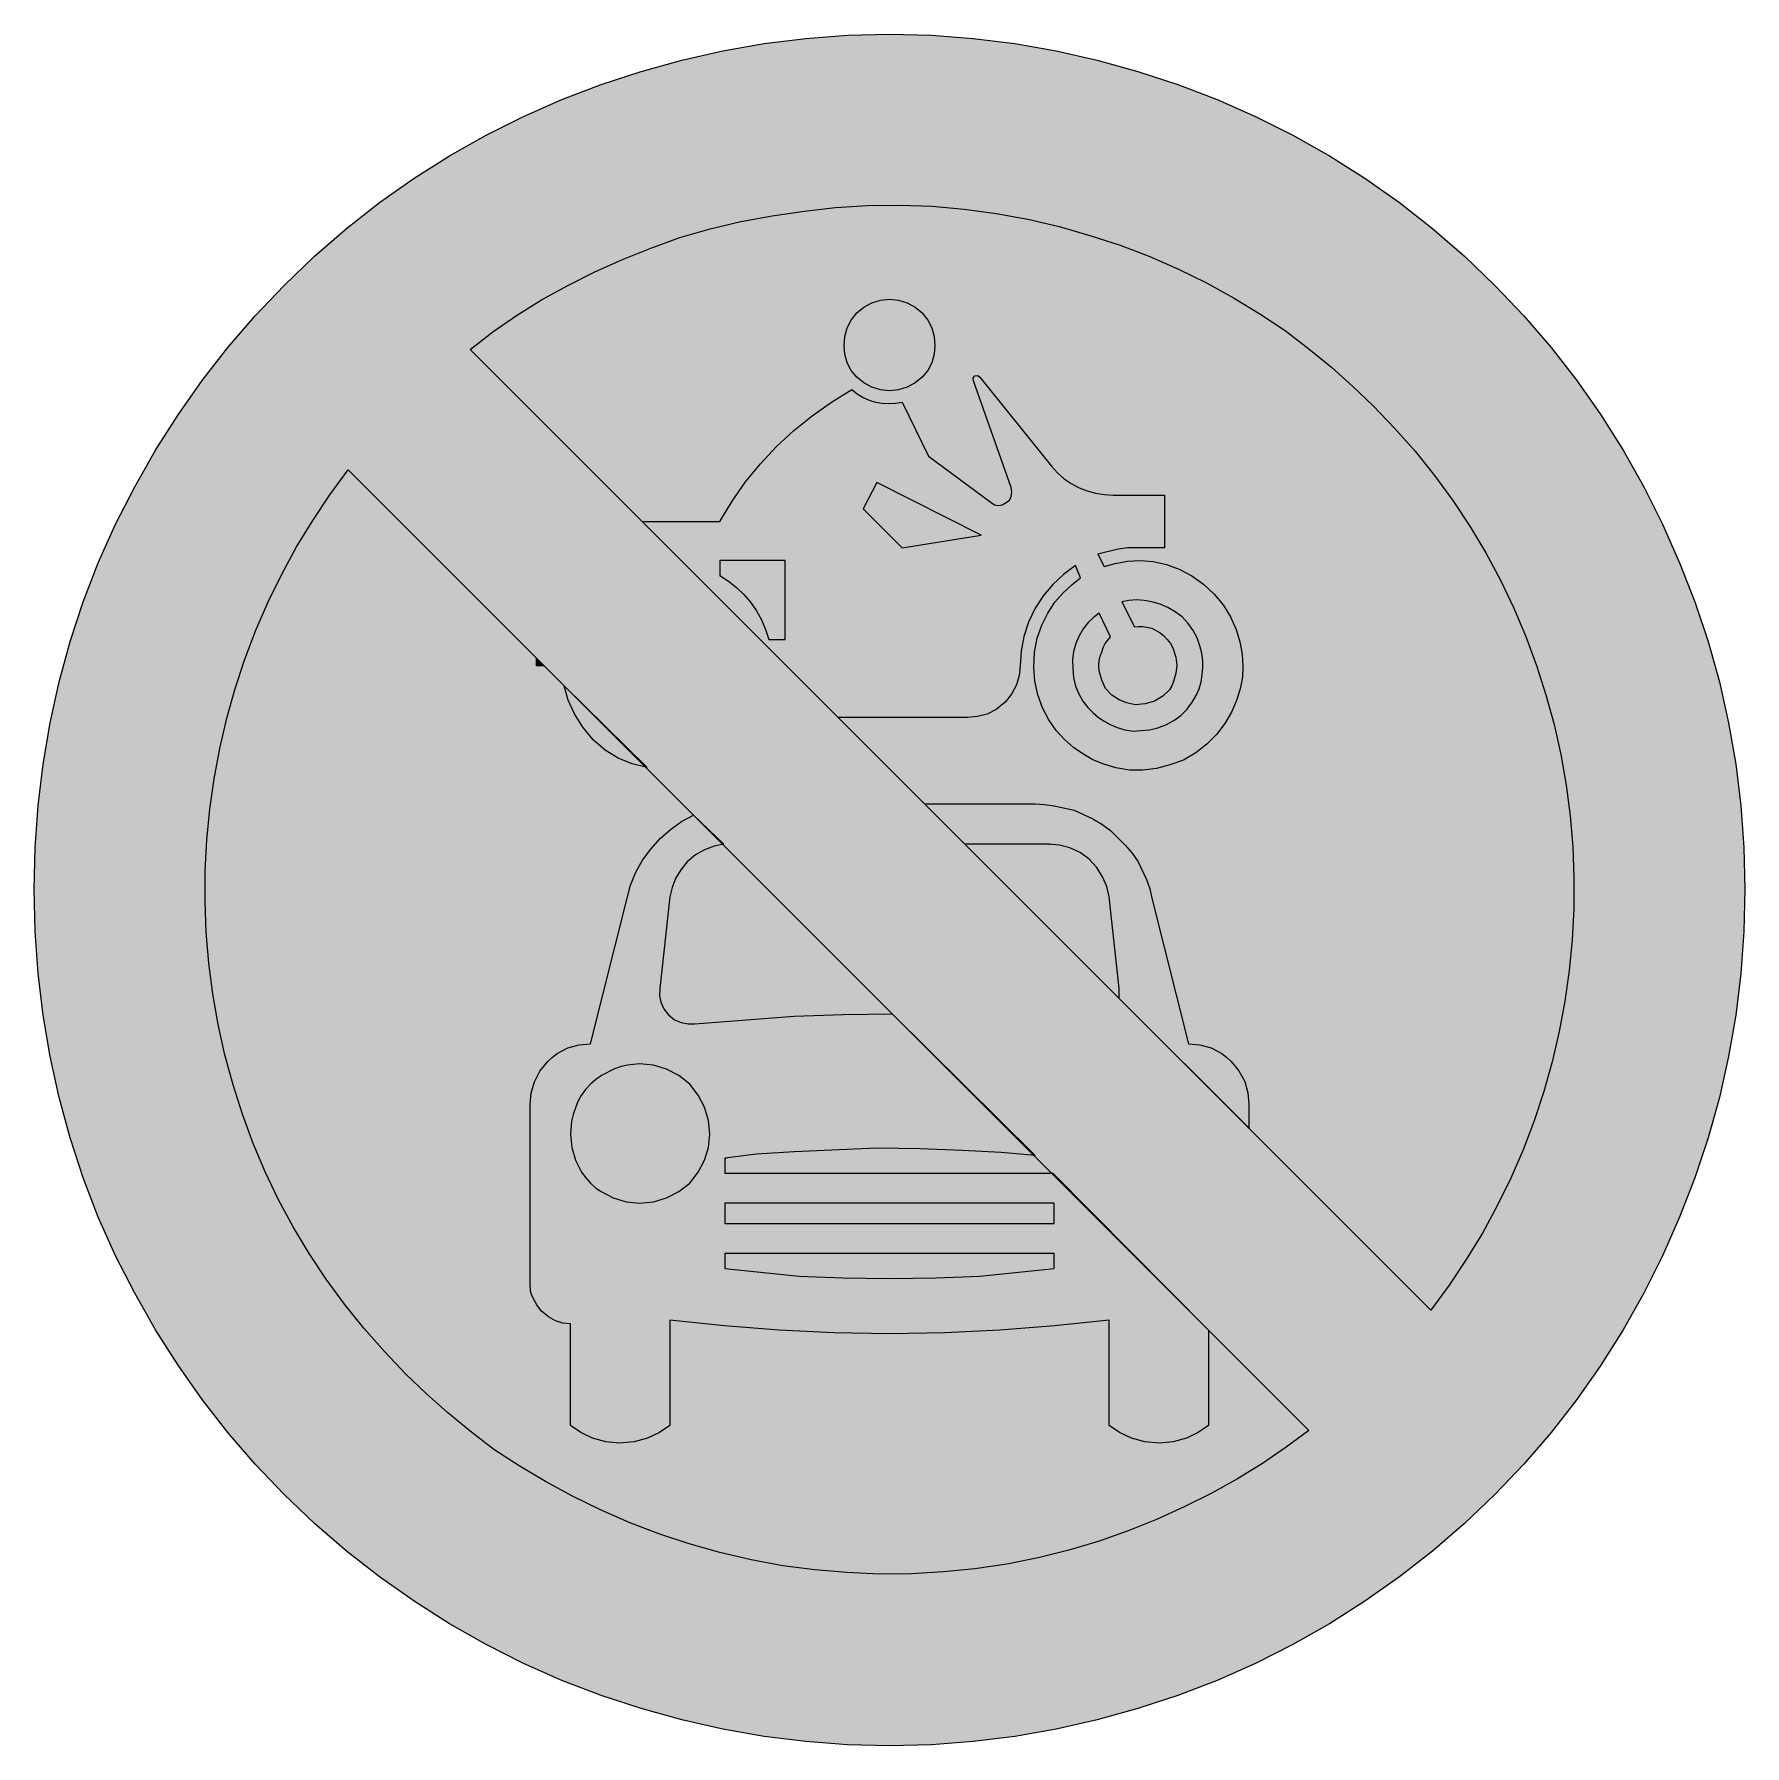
# Model space of a CAD drawing. Header units: metres. Extents: x 162 to 408, y 13 to 259.
import ezdxf

# ---------------------------------------------------------------- set-up
doc = ezdxf.new("R2010")
doc.units = ezdxf.units.M
for name, color, linetype, true_color in [('FILL_BLACK_000000', 7, 'Continuous', 0x000000), ('FILL_RED_FF0000', 7, 'Continuous', 0xff0000), ('FILL_WHITE_FFFFFF', 7, 'Continuous', 0xffffff), ('STROKE_BLACK_000000', 7, 'Continuous', 0x000000)]:
    doc.layers.add(name, color=color, linetype=linetype, true_color=true_color)

msp = doc.modelspace()

# ---------------------------------------------------------------- hatches: boundary and pattern name
at = {"layer": 'FILL_BLACK_000000', "true_color": 0x000000}
h = msp.add_hatch(color=7, dxfattribs=at)
h.dxf.hatch_style = 1
h.paths.add_polyline_path([(291.32, 212.79), (290.99, 211.57), (290.43, 210.45), (289.62, 209.52), (288.61, 208.68), (287.48, 208.06), (286.25, 207.67), (284.94, 207.54), (283.63, 207.67), (282.4, 208.06), (281.27, 208.68), (280.26, 209.52), (279.45, 210.45), (278.89, 211.57), (278.56, 212.79), (278.46, 214.02), (278.56, 215.33), (278.89, 216.56), (279.45, 217.69), (280.26, 218.7), (281.27, 219.54), (282.4, 220.16), (283.63, 220.55), (284.94, 220.68), (286.25, 220.55), (287.48, 220.16), (288.61, 219.54), (289.62, 218.7), (290.43, 217.69), (290.99, 216.56), (291.32, 215.33), (291.42, 214.02), (291.32, 212.79)])
h = msp.add_hatch(color=7, dxfattribs=at)
h.dxf.hatch_style = 1
h.paths.add_polyline_path([(312.1, 193.66), (313.26, 193.2), (314.46, 192.87), (315.71, 192.67), (316.98, 192.6), (324.36, 192.6), (324.36, 185.04), (320.58, 185.04), (319.07, 185.02), (317.7, 184.86), (314.82, 184.14), (315.72, 182.34), (317.3, 182.81), (319.03, 183.11), (320.86, 183.2), (322.74, 183.06), (324.62, 182.66), (326.47, 181.98), (328.26, 181.04), (329.94, 179.82), (331.46, 178.4), (332.75, 176.85), (333.81, 175.16), (334.62, 173.34), (335.17, 171.56), (335.47, 169.79), (335.58, 168.08), (335.52, 166.5), (335.18, 164.85), (334.66, 163.17), (333.95, 161.49), (333, 159.84), (331.82, 158.29), (330.43, 156.89), (328.85, 155.66), (327.06, 154.62), (325.14, 153.91), (323.19, 153.43), (321.24, 153.18), (319.32, 153.18), (317.39, 153.52), (315.65, 154.01), (314.08, 154.67), (312.66, 155.52), (311.32, 156.43), (310.03, 157.55), (308.84, 158.86), (307.8, 160.38), (306.85, 162.09), (306.18, 163.96), (305.77, 165.92), (305.64, 167.94), (305.7, 170.06), (306.09, 172.08), (306.75, 173.96), (307.62, 175.68), (308.63, 177.26), (309.78, 178.56), (311.11, 179.78), (312.3, 180.72), (311.58, 182.52), (309.9, 181.23), (308.36, 179.8), (307, 178.19), (305.82, 176.4), (304.87, 174.37), (304.2, 172.33), (303.79, 170.25), (303.66, 168.12), (303.52, 166.75), (303.12, 165.38), (302.44, 164.07), (301.5, 162.9), (300.25, 161.88), (298.93, 161.21), (297.55, 160.85), (296.1, 160.74), (277.56, 160.74), (249.48, 188.82), (260.64, 188.82), (262.37, 191.72), (264.3, 194.48), (266.43, 197.09), (268.74, 199.55), (271.22, 201.85), (273.85, 203.98), (276.63, 205.94), (279.54, 207.72), (280.31, 207.1), (281.15, 206.6), (282.02, 206.22), (282.94, 205.94), (283.88, 205.78), (284.83, 205.72), (285.79, 205.77), (286.74, 205.92), (290.52, 198.18), (299.52, 191.52), (299.98, 191.22), (300.53, 191.12), (301.11, 191.22), (301.68, 191.52), (302.12, 191.88), (302.38, 192.4), (302.46, 193.01), (302.4, 193.68), (297, 208.98), (296.95, 209.41), (297.18, 209.7), (297.61, 209.75), (297.9, 209.52), (308.16, 196.74), (309.02, 195.79), (309.97, 194.95), (311, 194.24), (312.1, 193.66)])
h.paths.add_polyline_path([(298.08, 186.84), (283.14, 194.4), (281.16, 190.62), (286.74, 185.04), (298.08, 186.84)], flags=16)
h.paths.add_polyline_path([(260.64, 183.24), (260.64, 181.08), (261.88, 180.28), (263.03, 179.37), (264.08, 178.35), (265.03, 177.23), (265.87, 176.02), (266.59, 174.73), (267.19, 173.35), (267.66, 171.9), (270, 171.9), (270, 183.24), (260.64, 183.24)], flags=16)
h.paths.add_polyline_path([(313.42, 174.33), (312.72, 173.45), (312.12, 172.44), (311.65, 171.33), (311.33, 170.17), (311.18, 168.97), (311.22, 167.76), (311.32, 166.45), (311.6, 165.22), (312.06, 164.09), (312.66, 163.08), (313.37, 162.17), (314.12, 161.37), (314.91, 160.7), (315.72, 160.2), (316.59, 159.7), (317.59, 159.28), (318.68, 158.96), (319.86, 158.76), (322.2, 158.94), (323.4, 159.22), (324.54, 159.66), (325.69, 160.27), (326.7, 161.01), (327.58, 161.89), (328.32, 162.9), (328.9, 163.85), (329.31, 164.81), (329.59, 165.81), (329.76, 166.86), (329.86, 167.84), (329.85, 168.86), (329.71, 169.92), (329.4, 171), (329.03, 172.15), (328.48, 173.21), (327.75, 174.19), (326.88, 175.14), (325.9, 175.88), (324.85, 176.49), (323.74, 176.96), (322.56, 177.3), (321.45, 177.5), (320.33, 177.57), (319.24, 177.5), (318.24, 177.3), (320.04, 173.7), (320.61, 173.77), (321.23, 173.75), (322.56, 173.52), (323.71, 172.85), (324.26, 172.41), (324.72, 171.9), (325.2, 171.33), (325.55, 170.71), (325.98, 169.38), (326.11, 168.21), (325.98, 167.04), (325.66, 165.87), (325.42, 165.27), (325.08, 164.7), (324.13, 163.76), (322.92, 163.08), (321.57, 162.68), (320.22, 162.54), (318.91, 162.83), (317.88, 163.26), (316.82, 163.94), (315.9, 164.88), (315.38, 166.07), (315, 167.4), (314.93, 168.18), (314.98, 168.89), (315.13, 169.53), (315.36, 170.1), (315.56, 170.74), (315.85, 171.32), (316.62, 172.26), (315, 175.68), (314.2, 175.07), (313.42, 174.33)], flags=16)
h = msp.add_hatch(color=7, dxfattribs=at)
h.dxf.hatch_style = 1
h.paths.add_polyline_path([(234.36, 168.12), (234.36, 168.66), (234.36, 169.2), (235.44, 168.12), (234.36, 168.12)])
h = msp.add_hatch(color=7, dxfattribs=at)
h.dxf.hatch_style = 1
h.paths.add_polyline_path([(250.2, 153.54), (248.08, 154.08), (246.06, 154.91), (244.18, 156.05), (242.46, 157.5), (240.98, 159.32), (239.78, 161.24), (238.89, 163.22), (238.32, 165.24), (250.2, 153.54)])
h = msp.add_hatch(color=7, dxfattribs=at)
h.dxf.hatch_style = 1
h.paths.add_polyline_path([(307.17, 148.26), (308.54, 148.07), (311.4, 147.42), (314.08, 146.18), (315.37, 145.42), (316.62, 144.54), (318.73, 142.43), (319.71, 141.25), (320.58, 140.04), (321.77, 137.5), (322.23, 136.17), (322.56, 134.82), (327.78, 113.94), (329.42, 113.8), (331.04, 113.36), (332.56, 112.57), (333.26, 112.05), (333.9, 111.42), (335.02, 110.05), (335.88, 108.54), (336.28, 106.92), (336.42, 105.3), (336.42, 101.88), (317.88, 120.42), (317.88, 121.14), (317.88, 121.86), (316.44, 135), (316.07, 136.48), (315.47, 137.9), (314.64, 139.23), (313.56, 140.4), (312.25, 141.35), (310.81, 142.02), (309.31, 142.43), (307.8, 142.56), (295.74, 142.56), (289.98, 148.32), (305.82, 148.32), (307.17, 148.26)])
h = msp.add_hatch(color=7, dxfattribs=at)
h.dxf.hatch_style = 1
h.paths.add_polyline_path([(255.96, 140.04), (255.01, 138.9), (254.29, 137.66), (253.78, 136.34), (253.44, 135), (252, 121.86), (251.97, 120.89), (252.16, 119.9), (252.58, 118.95), (253.26, 118.08), (254.13, 117.4), (255.08, 116.98), (256.07, 116.79), (257.04, 116.82), (271.26, 117.9), (278.28, 118.15), (285.3, 118.26), (305.82, 97.92), (300.94, 98.35), (295.38, 98.64), (289.33, 98.89), (283.14, 99), (271.26, 98.46), (265.86, 98.1), (261.36, 97.56), (261.36, 95.4), (308.34, 95.4), (330.66, 72.9), (330.66, 59.22), (329.18, 58.22), (327.49, 57.42), (325.62, 56.89), (323.64, 56.7), (321.55, 56.89), (319.63, 57.42), (317.92, 58.22), (316.44, 59.22), (316.44, 74.34), (308.61, 73.5), (300.76, 72.88), (292.87, 72.49), (284.94, 72.36), (277.01, 72.49), (269.12, 72.88), (261.27, 73.5), (253.44, 74.34), (253.44, 59.22), (251.96, 58.22), (250.24, 57.42), (248.33, 56.89), (246.24, 56.7), (244.26, 56.89), (242.39, 57.42), (240.7, 58.22), (239.22, 59.22), (239.22, 73.8), (238.14, 73.9), (237.08, 74.23), (236.06, 74.79), (235.08, 75.6), (234.38, 76.52), (233.82, 77.58), (233.61, 78.02), (233.5, 78.5), (233.46, 79.56), (233.46, 105.3), (233.6, 106.91), (234.04, 108.5), (234.83, 110.01), (235.98, 111.42), (236.62, 112.05), (237.32, 112.57), (238.84, 113.36), (240.46, 113.8), (242.1, 113.94), (247.32, 134.82), (247.83, 136.7), (248.56, 138.53), (249.52, 140.26), (250.74, 141.84), (252.05, 143.36), (253.53, 144.68), (255.14, 145.79), (256.86, 146.7), (261.18, 142.56), (259.81, 142.29), (258.43, 141.77), (257.13, 141.02), (255.96, 140.04)])
h.paths.add_polyline_path([(308.52, 88.2), (308.52, 91.08), (261.36, 91.08), (261.36, 88.2), (308.52, 88.2)], flags=16)
h.paths.add_polyline_path([(271.98, 80.64), (278.26, 80.39), (284.94, 80.28), (291.62, 80.39), (297.9, 80.64), (308.52, 81.72), (308.52, 83.88), (261.36, 83.88), (261.36, 81.72), (271.98, 80.64)], flags=16)
h.paths.add_polyline_path([(258.43, 104.85), (257.53, 106.6), (256.32, 108.18), (254.74, 109.39), (252.99, 110.3), (251.11, 110.86), (249.12, 111.06), (247.39, 110.9), (246.46, 110.68), (245.52, 110.34), (243.67, 109.4), (242.84, 108.82), (242.1, 108.18), (241.36, 107.37), (240.75, 106.54), (240.28, 105.67), (239.94, 104.76), (239.6, 103.82), (239.38, 102.87), (239.22, 100.98), (239.39, 99.1), (239.92, 97.27), (240.81, 95.54), (241.41, 94.73), (242.1, 93.96), (242.82, 93.32), (243.6, 92.75), (245.34, 91.85), (247.21, 91.28), (249.12, 91.08), (251.11, 91.28), (252.99, 91.85), (254.74, 92.75), (256.32, 93.96), (257.53, 95.54), (258.43, 97.27), (259, 99.1), (259.2, 100.98), (259, 102.97), (258.43, 104.85)], flags=16)
at = {"layer": 'FILL_RED_FF0000', "true_color": 0xff0000}
h = msp.add_hatch(color=7, dxfattribs=at)
h.dxf.hatch_style = 1
h.paths.add_polyline_path([(407.38, 130.02), (406.94, 124.01), (406.22, 118.04), (405.2, 112.12), (403.89, 106.26), (402.28, 100.47), (400.37, 94.74), (398.16, 89.1), (395.73, 83.57), (393.04, 78.18), (390.09, 72.94), (386.89, 67.86), (383.44, 62.95), (379.76, 58.22), (375.84, 53.67), (371.7, 49.32), (367.34, 45.17), (362.78, 41.23), (358.02, 37.52), (353.09, 34.04), (348, 30.81), (342.77, 27.83), (337.4, 25.12), (331.92, 22.68), (326.27, 20.52), (320.53, 18.64), (314.71, 17.03), (308.83, 15.71), (302.91, 14.67), (296.94, 13.92), (290.95, 13.47), (284.94, 13.32), (278.93, 13.47), (272.94, 13.92), (266.97, 14.67), (261.04, 15.71), (255.17, 17.03), (249.35, 18.64), (243.61, 20.52), (237.96, 22.68), (232.48, 25.12), (227.11, 27.83), (221.88, 30.81), (216.79, 34.04), (211.86, 37.52), (207.1, 41.23), (202.54, 45.17), (198.18, 49.32), (194.04, 53.67), (190.12, 58.22), (186.43, 62.95), (182.97, 67.86), (179.75, 72.94), (176.77, 78.18), (174.03, 83.57), (171.54, 89.1), (169.39, 94.74), (167.52, 100.47), (165.95, 106.26), (164.65, 112.12), (163.65, 118.04), (162.93, 124.01), (162.5, 130.02), (162.36, 136.08), (162.5, 142.09), (162.93, 148.08), (163.65, 154.04), (164.65, 159.95), (165.95, 165.81), (167.52, 171.59), (169.39, 177.29), (171.54, 182.88), (174.03, 188.41), (176.77, 193.8), (179.75, 199.04), (182.97, 204.12), (186.43, 209.03), (190.12, 213.76), (194.04, 218.31), (198.18, 222.66), (202.54, 226.86), (207.1, 230.82), (211.86, 234.54), (216.79, 238.01), (221.88, 241.22), (227.11, 244.18), (232.48, 246.87), (237.96, 249.3), (243.61, 251.46), (249.35, 253.34), (255.17, 254.95), (261.04, 256.28), (266.97, 257.31), (272.94, 258.06), (278.93, 258.51), (284.94, 258.66), (290.95, 258.51), (296.94, 258.06), (302.91, 257.31), (308.83, 256.28), (314.71, 254.95), (320.53, 253.34), (326.27, 251.46), (331.92, 249.3), (337.4, 246.87), (342.77, 244.18), (348, 241.22), (353.09, 238.01), (358.02, 234.54), (362.78, 230.82), (367.34, 226.86), (371.7, 222.66), (375.84, 218.31), (379.76, 213.76), (383.44, 209.03), (386.89, 204.12), (390.09, 199.04), (393.04, 193.8), (395.73, 188.41), (398.16, 182.88), (400.37, 177.29), (402.28, 171.59), (403.89, 165.81), (405.2, 159.95), (406.22, 154.04), (406.94, 148.08), (407.38, 142.09), (407.52, 136.08), (407.38, 130.02)])
at = {"layer": 'FILL_WHITE_FFFFFF', "true_color": 0xffffff}
h = msp.add_hatch(color=7, dxfattribs=at)
h.dxf.hatch_style = 1
h.paths.add_polyline_path([(224.82, 213.48), (228.1, 215.98), (231.5, 218.34), (235.07, 220.57), (238.86, 222.66), (242.7, 224.59), (246.67, 226.35), (250.73, 227.98), (254.88, 229.5), (259.23, 230.75), (263.65, 231.8), (268.14, 232.64), (272.7, 233.28), (277.21, 233.82), (281.81, 234.11), (286.44, 234.17), (291.06, 234), (295.65, 233.6), (300.22, 232.97), (304.75, 232.13), (309.24, 231.12), (313.66, 229.83), (317.99, 228.4), (322.23, 226.79), (326.34, 225), (330.35, 223.01), (334.26, 220.86), (338.03, 218.57), (341.64, 216.18), (345.05, 213.58), (348.28, 210.92), (351.33, 208.18), (354.24, 205.38), (357.34, 202.2), (360.28, 198.88), (363.06, 195.42), (365.67, 191.84), (368.12, 188.13), (370.39, 184.32), (372.49, 180.41), (374.4, 176.4), (376.13, 172.32), (377.67, 168.17), (379.02, 163.97), (380.18, 159.71), (381.15, 155.39), (381.92, 151.04), (382.49, 146.64), (382.86, 142.2), (383.03, 137.75), (383, 133.3), (382.77, 128.86), (382.34, 124.45), (381.72, 120.06), (380.91, 115.7), (379.91, 111.38), (378.72, 107.1), (377.34, 102.88), (375.76, 98.74), (373.99, 94.67), (372.04, 90.7), (369.91, 86.81), (367.61, 83.03), (365.14, 79.35), (362.52, 75.78), (224.82, 213.48)])
h = msp.add_hatch(color=7, dxfattribs=at)
h.dxf.hatch_style = 1
h.paths.add_polyline_path([(345.06, 58.5), (341.78, 56.11), (338.38, 53.8), (334.81, 51.59), (331.02, 49.5), (327.18, 47.55), (323.21, 45.74), (319.15, 44.11), (315, 42.66), (310.65, 41.38), (306.23, 40.28), (301.74, 39.37), (297.18, 38.7), (292.67, 38.24), (288.07, 37.96), (283.44, 37.92), (278.82, 38.16), (274.23, 38.53), (269.66, 39.13), (265.13, 39.96), (260.64, 41.04), (256.22, 42.25), (251.89, 43.7), (247.65, 45.34), (243.54, 47.16), (239.53, 49.12), (235.62, 51.21), (231.85, 53.44), (228.24, 55.8), (224.83, 58.4), (221.6, 61.07), (218.55, 63.8), (215.64, 66.6), (212.54, 69.83), (209.6, 73.18), (206.82, 76.64), (204.21, 80.21), (201.76, 83.9), (199.49, 87.69), (197.39, 91.58), (195.48, 95.58), (193.75, 99.67), (192.21, 103.84), (190.86, 108.07), (189.7, 112.37), (188.73, 116.71), (187.96, 121.1), (187.39, 125.51), (187.02, 129.96), (186.85, 134.35), (186.88, 138.76), (187.11, 143.16), (187.54, 147.56), (188.16, 151.93), (188.97, 156.29), (189.97, 160.6), (191.16, 164.88), (192.54, 169.1), (194.12, 173.24), (195.89, 177.31), (197.84, 181.28), (199.97, 185.17), (202.27, 188.95), (204.74, 192.63), (207.36, 196.2), (345.06, 58.5)])

# ---------------------------------------------------------------- linework, layer by layer
at = {"layer": 'FILL_BLACK_000000', "lineweight": 0, "true_color": 0x000000}
for points in [[(291.32, 212.79), (290.99, 211.57), (290.43, 210.45), (289.62, 209.52), (288.61, 208.68), (287.48, 208.06), (286.25, 207.67), (284.94, 207.54), (283.63, 207.67), (282.4, 208.06), (281.27, 208.68), (280.26, 209.52), (279.45, 210.45), (278.89, 211.57), (278.56, 212.79), (278.46, 214.02), (278.56, 215.33), (278.89, 216.56), (279.45, 217.69), (280.26, 218.7), (281.27, 219.54), (282.4, 220.16), (283.63, 220.55), (284.94, 220.68), (286.25, 220.55), (287.48, 220.16), (288.61, 219.54), (289.62, 218.7), (290.43, 217.69), (290.99, 216.56), (291.32, 215.33), (291.42, 214.02)], [(312.1, 193.66), (313.26, 193.2), (314.46, 192.87), (315.71, 192.67), (316.98, 192.6), (324.36, 192.6), (324.36, 185.04), (320.58, 185.04), (319.07, 185.02), (317.7, 184.86), (314.82, 184.14), (315.72, 182.34), (317.3, 182.81), (319.03, 183.11), (320.86, 183.2), (322.74, 183.06), (324.62, 182.66), (326.47, 181.98), (328.26, 181.04), (329.94, 179.82), (331.46, 178.4), (332.75, 176.85), (333.81, 175.16), (334.62, 173.34), (335.17, 171.56), (335.47, 169.79), (335.58, 168.08), (335.52, 166.5), (335.18, 164.85), (334.66, 163.17), (333.95, 161.49), (333, 159.84), (331.82, 158.29), (330.43, 156.89), (328.85, 155.66), (327.06, 154.62), (325.14, 153.91), (323.19, 153.43), (321.24, 153.18), (319.32, 153.18), (317.39, 153.52), (315.65, 154.01), (314.08, 154.67), (312.66, 155.52), (311.32, 156.43), (310.03, 157.55), (308.84, 158.86), (307.8, 160.38), (306.85, 162.09), (306.18, 163.96), (305.77, 165.92), (305.64, 167.94), (305.7, 170.06), (306.09, 172.08), (306.75, 173.96), (307.62, 175.68), (308.63, 177.26), (309.78, 178.56), (311.11, 179.78), (312.3, 180.72), (311.58, 182.52), (309.9, 181.23), (308.36, 179.8), (307, 178.19), (305.82, 176.4), (304.87, 174.37), (304.2, 172.33), (303.79, 170.25), (303.66, 168.12), (303.52, 166.75), (303.12, 165.38), (302.44, 164.07), (301.5, 162.9), (300.25, 161.88), (298.93, 161.21), (297.55, 160.85), (296.1, 160.74), (277.56, 160.74), (249.48, 188.82), (260.64, 188.82), (262.37, 191.72), (264.3, 194.48), (266.43, 197.09), (268.74, 199.55), (271.22, 201.85), (273.85, 203.98), (276.63, 205.94), (279.54, 207.72), (280.31, 207.1), (281.15, 206.6), (282.02, 206.22), (282.94, 205.94), (283.88, 205.78), (284.83, 205.72), (285.79, 205.77), (286.74, 205.92), (290.52, 198.18), (299.52, 191.52), (299.98, 191.22), (300.53, 191.12), (301.11, 191.22), (301.68, 191.52), (302.12, 191.88), (302.38, 192.4), (302.46, 193.01), (302.4, 193.68), (297, 208.98), (296.95, 209.41), (297.18, 209.7), (297.61, 209.75), (297.9, 209.52), (308.16, 196.74), (309.02, 195.79), (309.97, 194.95), (311, 194.24)], [(298.08, 186.84), (283.14, 194.4), (281.16, 190.62), (286.74, 185.04)], [(260.64, 183.24), (260.64, 181.08), (261.88, 180.28), (263.03, 179.37), (264.08, 178.35), (265.03, 177.23), (265.87, 176.02), (266.59, 174.73), (267.19, 173.35), (267.66, 171.9), (270, 171.9), (270, 183.24)], [(313.42, 174.33), (312.72, 173.45), (312.12, 172.44), (311.65, 171.33), (311.33, 170.17), (311.18, 168.97), (311.22, 167.76), (311.32, 166.45), (311.6, 165.22), (312.06, 164.09), (312.66, 163.08), (313.37, 162.17), (314.12, 161.37), (314.91, 160.7), (315.72, 160.2), (316.59, 159.7), (317.59, 159.28), (318.68, 158.96), (319.86, 158.76), (322.2, 158.94), (323.4, 159.22), (324.54, 159.66), (325.69, 160.27), (326.7, 161.01), (327.58, 161.89), (328.32, 162.9), (328.9, 163.85), (329.31, 164.81), (329.59, 165.81), (329.76, 166.86), (329.86, 167.84), (329.85, 168.86), (329.71, 169.92), (329.4, 171), (329.03, 172.15), (328.48, 173.21), (327.75, 174.19), (326.88, 175.14), (325.9, 175.88), (324.85, 176.49), (323.74, 176.96), (322.56, 177.3), (321.45, 177.5), (320.33, 177.57), (319.24, 177.5), (318.24, 177.3), (320.04, 173.7), (320.61, 173.77), (321.23, 173.75), (322.56, 173.52), (323.71, 172.85), (324.26, 172.41), (324.72, 171.9), (325.2, 171.33), (325.55, 170.71), (325.98, 169.38), (326.11, 168.21), (325.98, 167.04), (325.66, 165.87), (325.42, 165.27), (325.08, 164.7), (324.13, 163.76), (322.92, 163.08), (321.57, 162.68), (320.22, 162.54), (318.91, 162.83), (317.88, 163.26), (316.82, 163.94), (315.9, 164.88), (315.38, 166.07), (315, 167.4), (314.93, 168.18), (314.98, 168.89), (315.13, 169.53), (315.36, 170.1), (315.56, 170.74), (315.85, 171.32), (316.62, 172.26), (315, 175.68), (314.2, 175.07)], [(234.36, 168.12), (234.36, 168.66), (234.36, 169.2), (235.44, 168.12)], [(250.2, 153.54), (248.08, 154.08), (246.06, 154.91), (244.18, 156.05), (242.46, 157.5), (240.98, 159.32), (239.78, 161.24), (238.89, 163.22), (238.32, 165.24)], [(307.17, 148.26), (308.54, 148.07), (311.4, 147.42), (314.08, 146.18), (315.37, 145.42), (316.62, 144.54), (318.73, 142.43), (319.71, 141.25), (320.58, 140.04), (321.77, 137.5), (322.23, 136.17), (322.56, 134.82), (327.78, 113.94), (329.42, 113.8), (331.04, 113.36), (332.56, 112.57), (333.26, 112.05), (333.9, 111.42), (335.02, 110.05), (335.88, 108.54), (336.28, 106.92), (336.42, 105.3), (336.42, 101.88), (317.88, 120.42), (317.88, 121.14), (317.88, 121.86), (316.44, 135), (316.07, 136.48), (315.47, 137.9), (314.64, 139.23), (313.56, 140.4), (312.25, 141.35), (310.81, 142.02), (309.31, 142.43), (307.8, 142.56), (295.74, 142.56), (289.98, 148.32), (305.82, 148.32)], [(255.96, 140.04), (255.01, 138.9), (254.29, 137.66), (253.78, 136.34), (253.44, 135), (252, 121.86), (251.97, 120.89), (252.16, 119.9), (252.58, 118.95), (253.26, 118.08), (254.13, 117.4), (255.08, 116.98), (256.07, 116.79), (257.04, 116.82), (271.26, 117.9), (278.28, 118.15), (285.3, 118.26), (305.82, 97.92), (300.94, 98.35), (295.38, 98.64), (289.33, 98.89), (283.14, 99), (271.26, 98.46), (265.86, 98.1), (261.36, 97.56), (261.36, 95.4), (308.34, 95.4), (330.66, 72.9), (330.66, 59.22), (329.18, 58.22), (327.49, 57.42), (325.62, 56.89), (323.64, 56.7), (321.55, 56.89), (319.63, 57.42), (317.92, 58.22), (316.44, 59.22), (316.44, 74.34), (308.61, 73.5), (300.76, 72.88), (292.87, 72.49), (284.94, 72.36), (277.01, 72.49), (269.12, 72.88), (261.27, 73.5), (253.44, 74.34), (253.44, 59.22), (251.96, 58.22), (250.24, 57.42), (248.33, 56.89), (246.24, 56.7), (244.26, 56.89), (242.39, 57.42), (240.7, 58.22), (239.22, 59.22), (239.22, 73.8), (238.14, 73.9), (237.08, 74.23), (236.06, 74.79), (235.08, 75.6), (234.38, 76.52), (233.82, 77.58), (233.61, 78.02), (233.5, 78.5), (233.46, 79.56), (233.46, 105.3), (233.6, 106.91), (234.04, 108.5), (234.83, 110.01), (235.98, 111.42), (236.62, 112.05), (237.32, 112.57), (238.84, 113.36), (240.46, 113.8), (242.1, 113.94), (247.32, 134.82), (247.83, 136.7), (248.56, 138.53), (249.52, 140.26), (250.74, 141.84), (252.05, 143.36), (253.53, 144.68), (255.14, 145.79), (256.86, 146.7), (261.18, 142.56), (259.81, 142.29), (258.43, 141.77), (257.13, 141.02)], [(258.43, 104.85), (257.53, 106.6), (256.32, 108.18), (254.74, 109.39), (252.99, 110.3), (251.11, 110.86), (249.12, 111.06), (247.39, 110.9), (246.46, 110.68), (245.52, 110.34), (243.67, 109.4), (242.84, 108.82), (242.1, 108.18), (241.36, 107.37), (240.75, 106.54), (240.28, 105.67), (239.94, 104.76), (239.6, 103.82), (239.38, 102.87), (239.22, 100.98), (239.39, 99.1), (239.92, 97.27), (240.81, 95.54), (241.41, 94.73), (242.1, 93.96), (242.82, 93.32), (243.6, 92.75), (245.34, 91.85), (247.21, 91.28), (249.12, 91.08), (251.11, 91.28), (252.99, 91.85), (254.74, 92.75), (256.32, 93.96), (257.53, 95.54), (258.43, 97.27), (259, 99.1), (259.2, 100.98), (259, 102.97)], [(308.52, 88.2), (308.52, 91.08), (261.36, 91.08), (261.36, 88.2)], [(271.98, 80.64), (278.26, 80.39), (284.94, 80.28), (291.62, 80.39), (297.9, 80.64), (308.52, 81.72), (308.52, 83.88), (261.36, 83.88), (261.36, 81.72)]]:
    msp.add_lwpolyline(points, close=True, dxfattribs=at)
at = {"layer": 'FILL_RED_FF0000', "lineweight": 0, "true_color": 0xff0000}
msp.add_lwpolyline([(407.38, 130.02), (406.94, 124.01), (406.22, 118.04), (405.2, 112.12), (403.89, 106.26), (402.28, 100.47), (400.37, 94.74), (398.16, 89.1), (395.73, 83.57), (393.04, 78.18), (390.09, 72.94), (386.89, 67.86), (383.44, 62.95), (379.76, 58.22), (375.84, 53.67), (371.7, 49.32), (367.34, 45.17), (362.78, 41.23), (358.02, 37.52), (353.09, 34.04), (348, 30.81), (342.77, 27.83), (337.4, 25.12), (331.92, 22.68), (326.27, 20.52), (320.53, 18.64), (314.71, 17.03), (308.83, 15.71), (302.91, 14.67), (296.94, 13.92), (290.95, 13.47), (284.94, 13.32), (278.93, 13.47), (272.94, 13.92), (266.97, 14.67), (261.04, 15.71), (255.17, 17.03), (249.35, 18.64), (243.61, 20.52), (237.96, 22.68), (232.48, 25.12), (227.11, 27.83), (221.88, 30.81), (216.79, 34.04), (211.86, 37.52), (207.1, 41.23), (202.54, 45.17), (198.18, 49.32), (194.04, 53.67), (190.12, 58.22), (186.43, 62.95), (182.97, 67.86), (179.75, 72.94), (176.77, 78.18), (174.03, 83.57), (171.54, 89.1), (169.39, 94.74), (167.52, 100.47), (165.95, 106.26), (164.65, 112.12), (163.65, 118.04), (162.93, 124.01), (162.5, 130.02), (162.36, 136.08), (162.5, 142.09), (162.93, 148.08), (163.65, 154.04), (164.65, 159.95), (165.95, 165.81), (167.52, 171.59), (169.39, 177.29), (171.54, 182.88), (174.03, 188.41), (176.77, 193.8), (179.75, 199.04), (182.97, 204.12), (186.43, 209.03), (190.12, 213.76), (194.04, 218.31), (198.18, 222.66), (202.54, 226.86), (207.1, 230.82), (211.86, 234.54), (216.79, 238.01), (221.88, 241.22), (227.11, 244.18), (232.48, 246.87), (237.96, 249.3), (243.61, 251.46), (249.35, 253.34), (255.17, 254.95), (261.04, 256.28), (266.97, 257.31), (272.94, 258.06), (278.93, 258.51), (284.94, 258.66), (290.95, 258.51), (296.94, 258.06), (302.91, 257.31), (308.83, 256.28), (314.71, 254.95), (320.53, 253.34), (326.27, 251.46), (331.92, 249.3), (337.4, 246.87), (342.77, 244.18), (348, 241.22), (353.09, 238.01), (358.02, 234.54), (362.78, 230.82), (367.34, 226.86), (371.7, 222.66), (375.84, 218.31), (379.76, 213.76), (383.44, 209.03), (386.89, 204.12), (390.09, 199.04), (393.04, 193.8), (395.73, 188.41), (398.16, 182.88), (400.37, 177.29), (402.28, 171.59), (403.89, 165.81), (405.2, 159.95), (406.22, 154.04), (406.94, 148.08), (407.38, 142.09), (407.52, 136.08)], close=True, dxfattribs=at)
at = {"layer": 'FILL_WHITE_FFFFFF', "lineweight": 0, "true_color": 0xff0000}
for points in [[(224.82, 213.48), (228.1, 215.98), (231.5, 218.34), (235.07, 220.57), (238.86, 222.66), (242.7, 224.59), (246.67, 226.35), (250.73, 227.98), (254.88, 229.5), (259.23, 230.75), (263.65, 231.8), (268.14, 232.64), (272.7, 233.28), (277.21, 233.82), (281.81, 234.11), (286.44, 234.17), (291.06, 234), (295.65, 233.6), (300.22, 232.97), (304.75, 232.13), (309.24, 231.12), (313.66, 229.83), (317.99, 228.4), (322.23, 226.79), (326.34, 225), (330.35, 223.01), (334.26, 220.86), (338.03, 218.57), (341.64, 216.18), (345.05, 213.58), (348.28, 210.92), (351.33, 208.18), (354.24, 205.38), (357.34, 202.2), (360.28, 198.88), (363.06, 195.42), (365.67, 191.84), (368.12, 188.13), (370.39, 184.32), (372.49, 180.41), (374.4, 176.4), (376.13, 172.32), (377.67, 168.17), (379.02, 163.97), (380.18, 159.71), (381.15, 155.39), (381.92, 151.04), (382.49, 146.64), (382.86, 142.2), (383.03, 137.75), (383, 133.3), (382.77, 128.86), (382.34, 124.45), (381.72, 120.06), (380.91, 115.7), (379.91, 111.38), (378.72, 107.1), (377.34, 102.88), (375.76, 98.74), (373.99, 94.67), (372.04, 90.7), (369.91, 86.81), (367.61, 83.03), (365.14, 79.35), (362.52, 75.78)], [(345.06, 58.5), (341.78, 56.11), (338.38, 53.8), (334.81, 51.59), (331.02, 49.5), (327.18, 47.55), (323.21, 45.74), (319.15, 44.11), (315, 42.66), (310.65, 41.38), (306.23, 40.28), (301.74, 39.37), (297.18, 38.7), (292.67, 38.24), (288.07, 37.96), (283.44, 37.92), (278.82, 38.16), (274.23, 38.53), (269.66, 39.13), (265.13, 39.96), (260.64, 41.04), (256.22, 42.25), (251.89, 43.7), (247.65, 45.34), (243.54, 47.16), (239.53, 49.12), (235.62, 51.21), (231.85, 53.44), (228.24, 55.8), (224.83, 58.4), (221.6, 61.07), (218.55, 63.8), (215.64, 66.6), (212.54, 69.83), (209.6, 73.18), (206.82, 76.64), (204.21, 80.21), (201.76, 83.9), (199.49, 87.69), (197.39, 91.58), (195.48, 95.58), (193.75, 99.67), (192.21, 103.84), (190.86, 108.07), (189.7, 112.37), (188.73, 116.71), (187.96, 121.1), (187.39, 125.51), (187.02, 129.96), (186.85, 134.35), (186.88, 138.76), (187.11, 143.16), (187.54, 147.56), (188.16, 151.93), (188.97, 156.29), (189.97, 160.6), (191.16, 164.88), (192.54, 169.1), (194.12, 173.24), (195.89, 177.31), (197.84, 181.28), (199.97, 185.17), (202.27, 188.95), (204.74, 192.63), (207.36, 196.2)]]:
    msp.add_lwpolyline(points, close=True, dxfattribs=at)
at = {"layer": 'STROKE_BLACK_000000', "lineweight": 0, "true_color": 0x000000}
for points in [[(307.8, 142.56), (307.98, 142.56)], [(261.36, 97.56), (261.54, 97.56)]]:
    msp.add_lwpolyline(points, dxfattribs=at)

doc.saveas('drawing.dxf')
